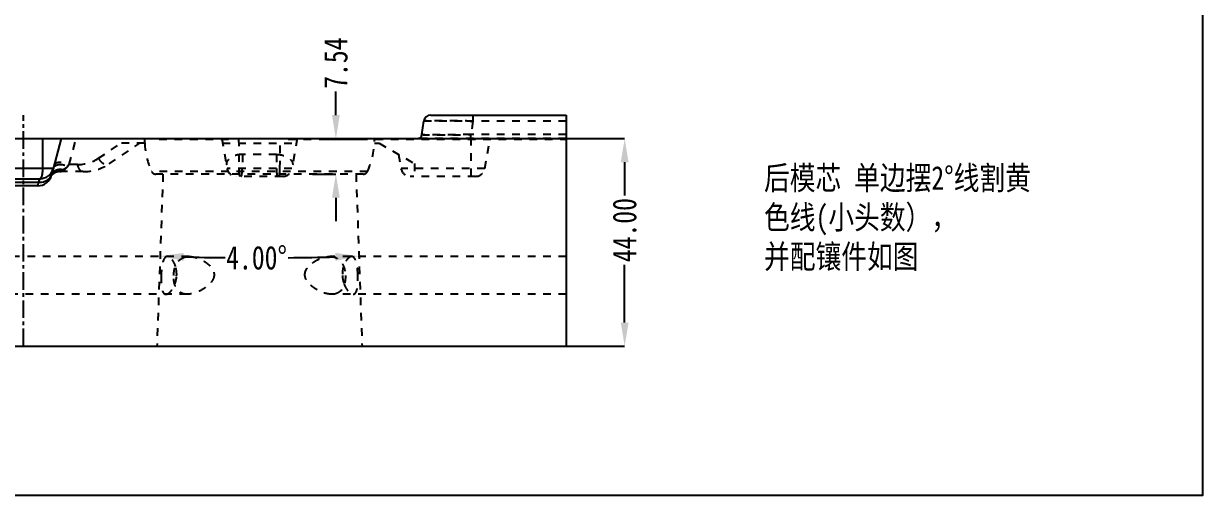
# Model space of a CAD drawing. Header units: millimetres. Extents: x 780 to 4422, y -1506 to 1268.
# Drawn here: x 1958.3 to 2208.1, y -810.9 to -710.9 of the extents above; entities that cross this region are included whole.
import ezdxf

# ---------------------------------------------------------------- set-up
doc = ezdxf.new("R2010")
doc.units = ezdxf.units.MM
doc.header["$LTSCALE"] = 16.335
doc.header["$PDMODE"] = 3
doc.header["$PDSIZE"] = 0.3125
doc.linetypes.add('CENTER', pattern=[0.6, 0.375, -0.075, 0.075, -0.075])
doc.linetypes.add('HIDDEN', pattern=[0.2, 0.1, -0.1])
doc.layers.get('0').update_dxf_attribs({"linetype": 'CONTINUOUS'})
doc.layers.get('Defpoints').update_dxf_attribs({"linetype": 'CONTINUOUS'})
doc.layers.add('DEFAULT_2', color=8, linetype='HIDDEN')
doc.styles.get("Standard").update_dxf_attribs({"font": 'txt', "width": 0.8})
doc.dimstyles.get("Standard").update_dxf_attribs({"dimtxt": 0.15625, "dimasz": 0.1875, "dimexe": 0.125, "dimexo": 0.0625, "dimtad": 0, "dimtih": 1, "dimtoh": 1, "dimdsep": 46, "dimtxsty": 'Standard', "dimcen": 0.09, "dimadec": 0, "dimazin": 0, "dimtp": 0.01, "dimtm": 0.01, "dimtfac": 1, "dimtofl": 0, "dimtmove": 0, "dimatfit": 3, "dimfxl": 0, "dimtolj": 1, "dimarcsym": 0})

# ---------------------------------------------------------------- blocks, each defined once
blk = doc.blocks.new('*D279')
at = {"color": 4, "lineweight": -2}
for start, end in [(268.47455, 269.3082), (270.5737, 271.52545)]:
    blk.add_arc((2008.26, -156.85), 603.68, start, end, dxfattribs=at)
at = {"color": 4}
for points in [[(1992.16, -761.15), (1992.21, -759.48), (1987.19, -760.16)], [(2024.3, -759.48), (2024.35, -761.15), (2029.32, -760.16)]]:
    blk.add_solid(points, dxfattribs=at)
at = {"layer": 'Defpoints', "color": 0}
for p in [(1987.79, -742.78), (2028.72, -742.78), (2015.28, -760.49), (1986.52, -779.25), (2029.99, -779.25)]:
    blk.add_point(p, dxfattribs=at)
at = {"color": 6, "insert": (2007.63, -760.53), "char_height": 5, "attachment_point": 5, "rotation": 359.9409}
blk.add_mtext('\\A1;4.00°', dxfattribs=at)
blk = doc.blocks.new('*D294')
at = {"color": 4, "lineweight": -2}
for p, q in [((2024.44, -730.25), (2024.44, -725.25)), ((2018.32, -735.25), (2024.44, -735.25)), ((2019.51, -742.78), (2024.44, -742.78)), ((2024.44, -747.78), (2024.44, -752.78))]:
    blk.add_line(p, q, dxfattribs=at)
at = {"color": 4}
for points in [[(2023.61, -730.25), (2025.27, -730.25), (2024.44, -735.25)], [(2023.61, -747.78), (2025.27, -747.78), (2024.44, -742.78)]]:
    blk.add_solid(points, dxfattribs=at)
at = {"layer": 'Defpoints', "color": 0}
for p in [(2018.32, -735.25), (2019.51, -742.78), (2024.44, -742.78)]:
    blk.add_point(p, dxfattribs=at)
at = {"color": 6, "insert": (2024.44, -719.25), "char_height": 5, "attachment_point": 5, "rotation": 90}
blk.add_mtext('\\A1;7.54', dxfattribs=at)
blk = doc.blocks.new('*D307')
at = {"color": 4, "lineweight": -2}
for p, q in [((2040.48, -735.25), (2085.64, -735.25)), ((2085.64, -740.25), (2085.64, -747.32)), ((2085.64, -774.25), (2085.64, -761.98)), ((2044.17, -779.25), (2085.64, -779.25))]:
    blk.add_line(p, q, dxfattribs=at)
at = {"color": 4}
for points in [[(2084.81, -740.25), (2086.47, -740.25), (2085.64, -735.25)], [(2084.81, -774.25), (2086.47, -774.25), (2085.64, -779.25)]]:
    blk.add_solid(points, dxfattribs=at)
at = {"layer": 'Defpoints', "color": 0}
for p in [(2040.48, -735.25), (2044.17, -779.25), (2085.64, -779.25)]:
    blk.add_point(p, dxfattribs=at)
at = {"color": 6, "insert": (2085.64, -754.65), "char_height": 5, "attachment_point": 5, "rotation": 90}
blk.add_mtext('\\A1;44.00', dxfattribs=at)

msp = doc.modelspace()

# ---------------------------------------------------------------- linework, layer by layer
at = {"color": 1, "linetype": 'CENTER', "ltscale": 0.609538}
msp.add_line((1958.256, -779.247), (1958.256, -730.247), dxfattribs=at)
at = {"color": 7, "linetype": 'Continuous'}
for p, q in [((2042.675, -734.386), (2043.075, -731.538)), ((2044.56, -730.247), (2073.256, -730.247)), ((2073.256, -730.247), (2073.256, -779.247)), ((1874.828, -735.247), (2041.684, -735.247)), ((1962.256, -735.247), (1962.256, -741.523)), ((1966.256, -735.247), (1964.173, -743.023)), ((2021.526, -735.247), (2021.526, -735.347)), ((2021.526, -735.347), (2029.526, -735.347)), ((2028.421, -735.247), (2028.421, -735.347)), ((2029.526, -735.247), (2029.526, -735.347)), ((1951.938, -741.523), (1964.574, -741.523)), ((1954.836, -743.747), (1961.677, -743.747)), ((1961.677, -743.747), (1961.355, -744.497)), ((1955.157, -744.497), (1961.355, -744.497)), ((1961.275, -745.247), (1955.238, -745.247)), ((1961.355, -744.497), (1961.275, -745.247)), ((1843.256, -779.247), (2073.256, -779.247))]:
    msp.add_line(p, q, dxfattribs=at)
msp.add_lwpolyline([(1799.657, -377.234), (2208.081, -377.234), (2208.081, -810.894), (1799.657, -810.894)], close=True)
for centre, radius, start, end in [((2044.56, -731.747), 1.5, 90, 172), ((2041.684, -734.247), 1, 270, 352), ((1961.677, -740.747), 3, 270, 345), ((1961.275, -742.247), 3, 270, 345), ((1962.1, -742.121), 2.238, 322.40499, 325.0507), ((1962.128, -742.14), 2.204, 325.03434, 336.76452)]:
    msp.add_arc(centre, radius, start, end, dxfattribs=at)
for points, knots in [([(1962.256, -741.523), (1962.255, -741.679), (1962.247, -741.98), (1962.22, -742.41), (1962.168, -742.793), (1962.102, -743.12), (1962.023, -743.384), (1961.93, -743.581), (1961.819, -743.714), (1961.72, -743.747), (1961.676, -743.747)], [0, 0, 0, 0, 0.1941487, 0.3742593, 0.5357856, 0.6750788, 0.7895136, 0.8785602, 0.9450164, 1, 1, 1, 1]), ([(1961.355, -744.497), (1961.839, -744.533), (1962.581, -744.434), (1963.409, -743.98), (1963.739, -743.662), (1963.873, -743.487)], [0, 0, 0, 0, 0.5180715, 0.7640381, 1, 1, 1, 1])]:
    msp.add_open_spline(points, degree=3, knots=knots, dxfattribs=at)
at = {"layer": 'DEFAULT_2', "color": 8, "linetype": 'HIDDEN'}
for p, q in [((2053.473, -731.538), (2053.072, -734.386)), ((2053.473, -730.247), (2053.473, -731.538)), ((2073.256, -731.538), (2053.473, -731.538)), ((2073.256, -734.386), (2053.072, -734.386)), ((2053.072, -735.247), (2053.072, -734.386)), ((1967.905, -740.765), (1969.383, -735.247)), ((1974.106, -739.421), (1978.867, -736.247)), ((1976.41, -740.567), (1982.891, -736.247)), ((1983.925, -736.247), (1978.867, -736.247)), ((1986.987, -735.247), (1986.987, -735.347)), ((1986.987, -735.347), (2002.177, -735.347)), ((1988.091, -735.247), (1988.091, -735.347)), ((1994.987, -735.347), (1994.987, -735.247)), ((2000.256, -735.247), (2001.375, -741.594)), ((2000.433, -736.247), (2016.08, -736.247)), ((2002.177, -735.347), (2002.164, -735.247)), ((2003.81, -735.247), (2003.935, -741.594)), ((2012.569, -741.594), (2012.69, -735.247)), ((2014.336, -735.347), (2014.348, -735.247)), ((2014.336, -735.347), (2021.526, -735.347)), ((2016.256, -735.247), (2015.137, -741.594)), ((2029.526, -735.347), (2073.256, -735.347)), ((2032.592, -736.247), (2033.621, -736.247)), ((2033.621, -736.247), (2041.121, -740.533)), ((2073.256, -735.247), (2041.684, -735.247)), ((2048.572, -735.247), (2048.558, -735.347)), ((2053.121, -743.247), (2053.121, -735.247)), ((2056.002, -741.594), (2057.121, -735.247)), ((2056.842, -735.247), (2056.829, -735.347)), ((2056.835, -735.297), (2056.829, -735.347)), ((2056.835, -735.297), (2056.842, -735.247)), ((2058.071, -735.247), (2058.071, -735.347)), ((2061.164, -735.247), (2061.164, -735.347)), ((2063.057, -735.347), (2063.057, -735.247)), ((2004.672, -738.583), (2004.607, -741.594)), ((2011.841, -738.583), (2004.672, -738.583)), ((2011.841, -738.583), (2011.906, -741.594)), ((2037.71, -738.583), (2038.241, -741.594)), ((1969.668, -740.765), (1967.905, -740.765)), ((2015.137, -741.594), (2001.375, -741.594)), ((2056.002, -741.594), (2038.241, -741.594)), ((2041.121, -740.533), (2041.121, -743.247)), ((1970.863, -742.247), (1965.247, -742.247)), ((2031.148, -742.188), (1985.365, -742.188)), ((2030.23, -742.784), (1986.283, -742.784)), ((2013.167, -743.247), (2003.345, -743.247)), ((2054.033, -743.247), (2040.21, -743.247)), ((1993.357, -760.247), (1923.155, -760.247)), ((2073.256, -760.247), (2023.155, -760.247)), ((1992.965, -768.247), (1923.548, -768.247)), ((2073.256, -768.247), (2023.548, -768.247))]:
    msp.add_line(p, q, dxfattribs=at)
at = {"layer": 'DEFAULT_2', "color": 2, "linetype": 'HIDDEN'}
for p, q in [((1987.795, -742.784), (1986.522, -779.247)), ((2028.718, -742.784), (2029.991, -779.247))]:
    msp.add_line(p, q, dxfattribs=at)
at = {"layer": 'DEFAULT_2', "color": 8, "linetype": 'HIDDEN'}
for centre, radius, start, end in [((1999.519, -735.422), 15.616, 179.35779, 183.02831), ((1999.436, -735.424), 15.532, 179.34794, 183.03816), ((2000.976, -735.247), 17.085, 183.35549, 203.96948), ((1974.041, -722.922), 42.367, 342.94704, 343.08844), ((2015.536, -735.247), 17.085, 336.03052, 0), ((1969.668, -732.765), 8, 269.99982, 303.69025), ((1964.457, -737.236), 5.097, 287.56224, 292.43181), ((1963.551, -737.71), 5.319, 319.7802, 324.94348), ((1963.569, -737.723), 5.296, 319.7637, 324.9535), ((1970.863, -732.247), 10, 270, 303.69007), ((2003.345, -741.247), 2, 190, 270), ((2013.167, -741.247), 2, 270, 350), ((2040.21, -741.247), 2, 190, 270), ((2054.033, -741.247), 2, 270, 350), ((1965.247, -744.247), 2, 90, 135.573), ((1965.857, -744.247), 2, 90, 156.42182), ((1962.2, -742.172), 2.126, 336.79515, 344.9717), ((1986.283, -741.779), 1.005, 203.96948, 270), ((2030.23, -741.779), 1.005, 270, 336.03052), ((1984.697, -763.992), 6.007, 339.13343, 356.71257), ((1984.962, -764.005), 5.741, 356.69288, 357.58308), ((2031.55, -764.005), 5.741, 182.41692, 183.30712)]:
    msp.add_arc(centre, radius, start, end, dxfattribs=at)
for points, knots in [([(2053.473, -731.538), (2052.797, -731.525), (2051.47, -731.502), (2049.545, -731.476), (2048.022, -731.461), (2046.897, -731.456), (2046.143, -731.454), (2045.46, -731.455), (2044.855, -731.459), (2044.333, -731.466), (2043.899, -731.475), (2043.594, -731.485), (2043.397, -731.494), (2043.285, -731.502), (2043.199, -731.509), (2043.133, -731.518), (2043.098, -731.525), (2043.076, -731.533), (2043.075, -731.538)], [0, 0, 0, 0, 0.1949408, 0.3824747, 0.5553005, 0.6341141, 0.706789, 0.7726345, 0.8309976, 0.8813398, 0.923191, 0.956183, 0.9692689, 0.9800385, 0.9884788, 0.9945889, 0.9983852, 1, 1, 1, 1]), ([(2043.075, -731.538), (2043.076, -731.533), (2043.098, -731.525), (2043.133, -731.518), (2043.199, -731.509), (2043.285, -731.502), (2043.397, -731.494), (2043.594, -731.485), (2043.899, -731.475), (2044.333, -731.466), (2044.856, -731.459), (2045.461, -731.455), (2046.144, -731.454), (2046.898, -731.456), (2048.022, -731.461), (2049.545, -731.476), (2051.47, -731.502), (2052.797, -731.525), (2053.473, -731.538)], [0, 0, 0, 0, 0.0016144, 0.0054096, 0.0115186, 0.0199587, 0.0307297, 0.0438186, 0.0768195, 0.1186834, 0.1690473, 0.2274239, 0.2932806, 0.3659586, 0.4447598, 0.6175485, 0.8050511, 1, 1, 1, 1]), ([(2053.072, -734.386), (2052.395, -734.395), (2051.064, -734.41), (2049.132, -734.428), (2047.604, -734.437), (2046.476, -734.441), (2045.721, -734.442), (2045.038, -734.441), (2044.434, -734.439), (2043.913, -734.434), (2043.482, -734.428), (2043.18, -734.422), (2042.986, -734.415), (2042.875, -734.41), (2042.792, -734.405), (2042.727, -734.4), (2042.698, -734.395), (2042.674, -734.39), (2042.675, -734.386)], [0, 0, 0, 0, 0.1955265, 0.3837638, 0.5572371, 0.6362779, 0.7091001, 0.77499, 0.8333066, 0.8834917, 0.925088, 0.9577333, 0.9706128, 0.9811659, 0.9893751, 0.9952306, 0.998743, 1, 1, 1, 1]), ([(2042.675, -734.386), (2042.674, -734.39), (2042.698, -734.395), (2042.727, -734.4), (2042.792, -734.405), (2042.876, -734.41), (2042.986, -734.415), (2043.181, -734.422), (2043.484, -734.428), (2043.916, -734.434), (2044.438, -734.439), (2045.043, -734.441), (2045.727, -734.442), (2046.482, -734.441), (2047.61, -734.437), (2049.137, -734.428), (2051.066, -734.41), (2052.395, -734.395), (2053.072, -734.386)], [0, 0, 0, 0, 0.0012619, 0.004786, 0.0106559, 0.0188798, 0.0294572, 0.0423748, 0.0751025, 0.1167926, 0.1670815, 0.2254839, 0.291444, 0.3643034, 0.4433368, 0.6167054, 0.8046739, 1, 1, 1, 1]), ([(1974.106, -739.421), (1974.242, -739.664), (1974.57, -740.098), (1975.098, -740.501), (1975.547, -740.677), (1975.864, -740.728), (1976.16, -740.696), (1976.335, -740.618), (1976.41, -740.567)], [0, 0, 0, 0, 0.2943569, 0.5676841, 0.6900205, 0.8015361, 0.9037395, 1, 1, 1, 1]), ([(2004.672, -738.583), (2004.179, -738.583), (2003.256, -738.724), (2002.244, -739.191), (2001.664, -739.682), (2001.38, -740.051), (2001.224, -740.436), (2001.218, -740.699), (2001.239, -740.819)], [0, 0, 0, 0, 0.3278596, 0.6110928, 0.7284116, 0.8298627, 0.9184686, 1, 1, 1, 1]), ([(2011.841, -738.583), (2012.334, -738.583), (2013.257, -738.724), (2014.268, -739.191), (2014.848, -739.682), (2015.133, -740.051), (2015.288, -740.436), (2015.295, -740.699), (2015.274, -740.819)], [0, 0, 0, 0, 0.3278596, 0.6110928, 0.7284116, 0.8298627, 0.9184686, 1, 1, 1, 1]), ([(1964.173, -743.023), (1964.238, -742.78), (1964.496, -742.309), (1965.164, -741.847), (1965.985, -741.685), (1966.545, -741.791), (1966.806, -741.894)], [0, 0, 0, 0, 0.2360637, 0.4810743, 0.7374345, 1, 1, 1, 1]), ([(1964.575, -741.523), (1964.602, -741.42), (1964.706, -741.216), (1964.971, -740.975), (1965.327, -740.806), (1965.912, -740.679), (1966.718, -740.736), (1967.333, -740.974), (1967.612, -741.144)], [0, 0, 0, 0, 0.0932652, 0.194478, 0.3078271, 0.4342213, 0.7141282, 1, 1, 1, 1]), ([(1964.575, -741.523), (1964.599, -741.43), (1964.688, -741.246), (1964.831, -741.102), (1964.913, -741.039)], [0, 0, 0, 0, 0.4824863, 1, 1, 1, 1]), ([(1964.778, -740.765), (1964.8, -740.683), (1964.906, -740.517), (1965.178, -740.353), (1965.543, -740.255), (1965.983, -740.225), (1966.47, -740.263), (1966.973, -740.368), (1967.459, -740.532), (1967.764, -740.681), (1967.905, -740.765)], [0, 0, 0, 0, 0.0745238, 0.1639546, 0.2742006, 0.4044622, 0.549653, 0.702704, 0.8557528, 1, 1, 1, 1]), ([(1964.913, -741.039), (1964.947, -741.013), (1965.096, -740.911), (1965.265, -740.84), (1965.397, -740.801)], [0, 0, 0, 0, 0.2356554, 1, 1, 1, 1]), ([(1965.174, -741.904), (1965.237, -741.877), (1965.495, -741.782), (1965.772, -741.74), (1965.979, -741.739)], [0, 0, 0, 0, 0.2467105, 1, 1, 1, 1]), ([(1967.612, -741.144), (1967.44, -741.346), (1967.033, -741.657), (1966.388, -741.968), (1965.872, -742.141), (1965.497, -742.225), (1965.326, -742.247), (1965.247, -742.247)], [0, 0, 0, 0, 0.2992692, 0.5665076, 0.8065565, 0.9116827, 1, 1, 1, 1]), ([(1965.397, -740.801), (1965.751, -740.695), (1966.541, -740.681), (1967.277, -740.94), (1967.612, -741.144)], [0, 0, 0, 0, 0.4848909, 1, 1, 1, 1]), ([(1965.857, -742.247), (1966.01, -742.247), (1966.348, -742.159), (1966.652, -742.001), (1966.806, -741.894)], [0, 0, 0, 0, 0.448655, 1, 1, 1, 1]), ([(1966.401, -741.947), (1966.614, -741.859), (1967.052, -741.644), (1967.445, -741.339), (1967.612, -741.144)], [0, 0, 0, 0, 0.4721802, 1, 1, 1, 1]), ([(1966.806, -741.894), (1966.998, -741.761), (1967.398, -741.413), (1967.736, -741.005), (1967.905, -740.765)], [0, 0, 0, 0, 0.4424198, 1, 1, 1, 1]), ([(1969.668, -740.765), (1969.702, -740.967), (1969.805, -741.346), (1970.071, -741.829), (1970.43, -742.161), (1970.726, -742.247), (1970.863, -742.247)], [0, 0, 0, 0, 0.3007884, 0.5695327, 0.7990722, 1, 1, 1, 1]), ([(2004.155, -743.247), (2004.138, -743.247), (2004.101, -743.201), (2004.072, -743.111), (2004.037, -742.962), (2003.994, -742.67), (2003.954, -742.207), (2003.939, -741.812), (2003.935, -741.594)], [0, 0, 0, 0, 0.0291513, 0.0870079, 0.1767878, 0.2966394, 0.6131333, 1, 1, 1, 1]), ([(2004.012, -742.786), (2003.988, -742.609), (2003.955, -742.211), (2003.939, -741.813), (2003.935, -741.594)], [0, 0, 0, 0, 0.4492682, 1, 1, 1, 1]), ([(2004.157, -743.247), (2004.141, -743.247), (2004.105, -743.201), (2004.077, -743.111), (2004.043, -742.962), (2004.001, -742.67), (2003.962, -742.207), (2003.948, -741.812), (2003.944, -741.594)], [0, 0, 0, 0, 0.028695, 0.0863801, 0.1761211, 0.2960151, 0.6127571, 1, 1, 1, 1]), ([(2004.019, -742.786), (2003.996, -742.609), (2003.963, -742.211), (2003.948, -741.813), (2003.944, -741.594)], [0, 0, 0, 0, 0.4492208, 1, 1, 1, 1]), ([(2004.367, -743.247), (2004.385, -743.247), (2004.425, -743.203), (2004.457, -743.111), (2004.495, -742.962), (2004.543, -742.67), (2004.586, -742.208), (2004.602, -741.812), (2004.607, -741.594)], [0, 0, 0, 0, 0.0307118, 0.0891739, 0.1790967, 0.2988061, 0.6144415, 1, 1, 1, 1]), ([(2004.45, -743.126), (2004.477, -743.048), (2004.516, -742.85), (2004.56, -742.504), (2004.592, -742.073), (2004.603, -741.76), (2004.607, -741.594)], [0, 0, 0, 0, 0.1604673, 0.3909053, 0.6773267, 1, 1, 1, 1]), ([(2012.145, -743.247), (2012.128, -743.247), (2012.088, -743.203), (2012.056, -743.111), (2012.017, -742.962), (2011.97, -742.67), (2011.927, -742.208), (2011.91, -741.812), (2011.906, -741.594)], [0, 0, 0, 0, 0.0307118, 0.0891739, 0.1790967, 0.2988061, 0.6144415, 1, 1, 1, 1]), ([(2012.062, -743.126), (2012.036, -743.048), (2011.996, -742.85), (2011.953, -742.504), (2011.921, -742.073), (2011.909, -741.76), (2011.906, -741.594)], [0, 0, 0, 0, 0.1604673, 0.3909052, 0.6773267, 1, 1, 1, 1]), ([(2012.355, -743.247), (2012.371, -743.247), (2012.407, -743.201), (2012.435, -743.111), (2012.469, -742.962), (2012.511, -742.67), (2012.55, -742.207), (2012.565, -741.812), (2012.569, -741.594)], [0, 0, 0, 0, 0.028695, 0.0863801, 0.1761211, 0.2960151, 0.6127571, 1, 1, 1, 1]), ([(2012.358, -743.247), (2012.374, -743.247), (2012.411, -743.201), (2012.44, -743.111), (2012.475, -742.962), (2012.519, -742.67), (2012.558, -742.207), (2012.573, -741.812), (2012.578, -741.594)], [0, 0, 0, 0, 0.0291513, 0.0870079, 0.1767878, 0.2966394, 0.6131333, 1, 1, 1, 1]), ([(2012.494, -742.786), (2012.517, -742.609), (2012.55, -742.211), (2012.565, -741.813), (2012.569, -741.594)], [0, 0, 0, 0, 0.4492208, 1, 1, 1, 1]), ([(2012.5, -742.786), (2012.524, -742.609), (2012.558, -742.211), (2012.573, -741.813), (2012.578, -741.594)], [0, 0, 0, 0, 0.4492682, 1, 1, 1, 1]), ([(1965.247, -742.247), (1965.362, -742.247), (1965.615, -742.203), (1965.861, -742.137), (1965.994, -742.095)], [0, 0, 0, 0, 0.4506645, 1, 1, 1, 1]), ([(2004.078, -743.126), (2004.072, -743.105), (2004.042, -742.993), (2004.025, -742.878), (2004.012, -742.786)], [0, 0, 0, 0, 0.1960745, 1, 1, 1, 1]), ([(2004.155, -743.247), (2004.138, -743.247), (2004.101, -743.201), (2004.088, -743.157), (2004.078, -743.126)], [0, 0, 0, 0, 0.3350423, 1, 1, 1, 1]), ([(2004.157, -743.247), (2004.141, -743.247), (2004.105, -743.201), (2004.092, -743.157), (2004.083, -743.126)], [0, 0, 0, 0, 0.3321945, 1, 1, 1, 1]), ([(2004.45, -743.126), (2004.458, -743.105), (2004.49, -742.993), (2004.509, -742.878), (2004.523, -742.786)], [0, 0, 0, 0, 0.1966365, 1, 1, 1, 1]), ([(2012.062, -743.126), (2012.055, -743.105), (2012.023, -742.993), (2012.003, -742.878), (2011.99, -742.786)], [0, 0, 0, 0, 0.1966365, 1, 1, 1, 1]), ([(2012.355, -743.247), (2012.371, -743.247), (2012.408, -743.201), (2012.42, -743.157), (2012.429, -743.126)], [0, 0, 0, 0, 0.3321946, 1, 1, 1, 1]), ([(2012.358, -743.247), (2012.374, -743.247), (2012.412, -743.201), (2012.425, -743.157), (2012.434, -743.126)], [0, 0, 0, 0, 0.3350424, 1, 1, 1, 1]), ([(2012.434, -743.126), (2012.441, -743.105), (2012.47, -742.993), (2012.488, -742.878), (2012.5, -742.786)], [0, 0, 0, 0, 0.1960744, 1, 1, 1, 1]), ([(1988.722, -760.247), (1988.623, -760.247), (1988.409, -760.301), (1988.142, -760.541), (1987.928, -760.912), (1987.755, -761.405), (1987.619, -762.008), (1987.516, -762.701), (1987.445, -763.457), (1987.416, -763.98), (1987.407, -764.247)], [0, 0, 0, 0, 0.0665274, 0.1413103, 0.2348055, 0.3513059, 0.4904422, 0.6487036, 0.8208791, 1, 1, 1, 1]), ([(1990.466, -762.366), (1990.374, -762.058), (1990.153, -761.507), (1989.768, -760.913), (1989.433, -760.568), (1989.138, -760.344), (1988.882, -760.247), (1988.722, -760.247)], [0, 0, 0, 0, 0.3350929, 0.6139017, 0.7310768, 0.8335202, 1, 1, 1, 1]), ([(1990.06, -764.247), (1990.084, -763.662), (1990.225, -762.809), (1990.659, -761.806), (1991.071, -761.208), (1991.566, -760.755), (1992.309, -760.348), (1992.944, -760.247), (1993.357, -760.247)], [0, 0, 0, 0, 0.3037386, 0.4403582, 0.5641671, 0.6776782, 0.7854756, 1, 1, 1, 1]), ([(1993.357, -760.247), (1993.876, -760.247), (1994.678, -760.399), (1995.699, -760.791), (1996.482, -761.199), (1997.242, -761.72), (1997.824, -762.26), (1998.221, -762.779), (1998.468, -763.223), (1998.621, -763.721), (1998.642, -764.072), (1998.629, -764.247)], [0, 0, 0, 0, 0.2163698, 0.3333493, 0.455797, 0.5834469, 0.7162551, 0.7848536, 0.8550999, 0.9270528, 1, 1, 1, 1]), ([(2017.884, -764.247), (2017.871, -764.072), (2017.891, -763.721), (2018.044, -763.223), (2018.291, -762.779), (2018.689, -762.26), (2019.271, -761.72), (2020.031, -761.199), (2020.814, -760.791), (2021.835, -760.399), (2022.636, -760.247), (2023.155, -760.247)], [0, 0, 0, 0, 0.0729478, 0.1449052, 0.2151553, 0.2837569, 0.4165618, 0.5442082, 0.6666541, 0.7836328, 1, 1, 1, 1]), ([(2023.155, -760.247), (2023.569, -760.247), (2024.203, -760.348), (2024.946, -760.755), (2025.442, -761.208), (2025.854, -761.806), (2026.287, -762.809), (2026.428, -763.662), (2026.452, -764.247)], [0, 0, 0, 0, 0.2145224, 0.3223228, 0.4358375, 0.5596475, 0.6962637, 1, 1, 1, 1]), ([(2027.79, -760.247), (2027.631, -760.247), (2027.374, -760.344), (2027.08, -760.568), (2026.745, -760.913), (2026.36, -761.507), (2026.139, -762.058), (2026.046, -762.366)], [0, 0, 0, 0, 0.1664794, 0.2689226, 0.3860977, 0.6649068, 1, 1, 1, 1]), ([(2029.106, -764.247), (2029.096, -763.98), (2029.068, -763.457), (2028.996, -762.701), (2028.894, -762.008), (2028.758, -761.405), (2028.585, -760.912), (2028.371, -760.541), (2028.104, -760.301), (2027.89, -760.247), (2027.79, -760.247)], [0, 0, 0, 0, 0.1791209, 0.3512964, 0.5095578, 0.6486941, 0.7651945, 0.8586897, 0.9334726, 1, 1, 1, 1]), ([(1987.407, -764.247), (1987.398, -764.512), (1987.389, -765.032), (1987.406, -765.787), (1987.458, -766.48), (1987.549, -767.084), (1987.685, -767.578), (1987.869, -767.951), (1988.118, -768.195), (1988.325, -768.247), (1988.421, -768.247)], [0, 0, 0, 0, 0.1807364, 0.354573, 0.5141332, 0.6538534, 0.7699976, 0.8619741, 0.9346778, 1, 1, 1, 1]), ([(1992.965, -768.247), (1992.568, -768.247), (1991.958, -768.149), (1991.258, -767.738), (1990.805, -767.278), (1990.448, -766.673), (1990.104, -765.664), (1990.037, -764.82), (1990.06, -764.247)], [0, 0, 0, 0, 0.2128029, 0.318948, 0.4311203, 0.5547058, 0.6923295, 1, 1, 1, 1]), ([(1990.698, -764.247), (1990.705, -764.083), (1990.705, -763.449), (1990.602, -762.815), (1990.466, -762.366)], [0, 0, 0, 0, 0.2593702, 1, 1, 1, 1]), ([(1998.629, -764.247), (1998.601, -764.599), (1998.418, -765.117), (1998.024, -765.691), (1997.581, -766.198), (1996.96, -766.733), (1995.926, -767.417), (1994.612, -768.02), (1993.494, -768.247), (1992.965, -768.247)], [0, 0, 0, 0, 0.1435421, 0.2138132, 0.2826848, 0.4164045, 0.5450142, 0.7851944, 1, 1, 1, 1]), ([(2023.548, -768.247), (2023.019, -768.247), (2021.9, -768.02), (2020.587, -767.416), (2019.552, -766.733), (2018.932, -766.198), (2018.488, -765.691), (2018.095, -765.117), (2017.911, -764.599), (2017.884, -764.247)], [0, 0, 0, 0, 0.214812, 0.4549957, 0.5836071, 0.7173229, 0.7861909, 0.856459, 1, 1, 1, 1]), ([(2026.452, -764.247), (2026.476, -764.82), (2026.408, -765.664), (2026.064, -766.673), (2025.708, -767.278), (2025.255, -767.737), (2024.555, -768.149), (2023.945, -768.247), (2023.548, -768.247)], [0, 0, 0, 0, 0.3076485, 0.4452594, 0.568847, 0.6810271, 0.7871802, 1, 1, 1, 1]), ([(2026.046, -762.366), (2026.003, -762.51), (2025.846, -763.124), (2025.794, -763.765), (2025.815, -764.247)], [0, 0, 0, 0, 0.2378424, 1, 1, 1, 1]), ([(2025.819, -764.336), (2025.828, -764.495), (2025.889, -765.107), (2026.042, -765.709), (2026.204, -766.134)], [0, 0, 0, 0, 0.2591641, 1, 1, 1, 1]), ([(2028.092, -768.247), (2028.187, -768.247), (2028.394, -768.195), (2028.643, -767.951), (2028.827, -767.578), (2028.963, -767.084), (2029.055, -766.48), (2029.107, -765.787), (2029.124, -765.032), (2029.115, -764.512), (2029.106, -764.247)], [0, 0, 0, 0, 0.0653222, 0.1380259, 0.2300024, 0.3461466, 0.4858668, 0.645427, 0.8192636, 1, 1, 1, 1]), ([(1988.421, -768.247), (1988.584, -768.247), (1988.845, -768.145), (1989.151, -767.921), (1989.507, -767.575), (1989.93, -766.986), (1990.192, -766.438), (1990.309, -766.131)], [0, 0, 0, 0, 0.1652877, 0.2685382, 0.3867553, 0.6667679, 1, 1, 1, 1]), ([(2026.204, -766.134), (2026.321, -766.44), (2026.584, -766.987), (2027.006, -767.576), (2027.362, -767.921), (2027.668, -768.145), (2027.929, -768.247), (2028.092, -768.247)], [0, 0, 0, 0, 0.3332084, 0.6132024, 0.7314175, 0.8346736, 1, 1, 1, 1])]:
    msp.add_open_spline(points, degree=3, knots=knots, dxfattribs=at)
msp.add_open_spline([(1965.979, -741.739), (1966.26, -741.738), (1966.545, -741.791), (1966.806, -741.894)], degree=3, dxfattribs=at)

# ---------------------------------------------------------------- texts
at = {"insert": (2115.176, -741.079), "char_height": 5, "width": 61.24668, "attachment_point": 1}
msp.add_mtext('{\\fSimSun|b0|i0|c134|p2;后模芯 单边摆2°线割黄色线(小头数），\\P并配镶件如图}', dxfattribs=at)

# ---------------------------------------------------------------- dimensions: what is measured, and where the dimension line sits
for base, p1, p2, picture, middle in [((2024.439, -742.784), (2018.319, -735.247), (2019.508, -742.784), '*D294', (2024.439, -719.247)), ((2085.641, -779.247), (2040.484, -735.247), (2044.167, -779.247), '*D307', (2085.641, -754.651))]:
    dim = msp.add_linear_dim(base=base, p1=p1, p2=p2, angle=90, dimstyle='Standard', override={"dimtxt": 5, "dimasz": 5, "dimexe": 0, "dimexo": 0, "dimgap": 0, "dimtih": 0, "dimtoh": 0, "dimzin": 0, "dimcen": 0, "dimclrd": 4, "dimclre": 4, "dimclrt": 6, "dimadec": 2, "dimtp": 0, "dimtm": 0, "dimtzin": 0})
    dim.commit()
    dim.dimension.update_dxf_attribs({"geometry": picture, "text_midpoint": middle, "dimtype": 160})
dim = msp.add_angular_dim_2l(base=(2015.28, -760.488), line1=((1987.795, -742.784), (1986.522, -779.247)), line2=((2028.718, -742.784), (2029.991, -779.247)), dimstyle='Standard', override={"dimtxt": 5, "dimasz": 5, "dimexe": 0, "dimexo": 0, "dimgap": 0, "dimtih": 0, "dimtoh": 0, "dimzin": 0, "dimcen": 0, "dimclrd": 4, "dimclre": 4, "dimclrt": 6, "dimadec": 2, "dimtp": 0, "dimtm": 0, "dimtzin": 0})
dim.commit()
dim.dimension.update_dxf_attribs({"geometry": '*D279', "text_midpoint": (2007.634, -760.528), "dimtype": 162})

doc.saveas('drawing.dxf')
